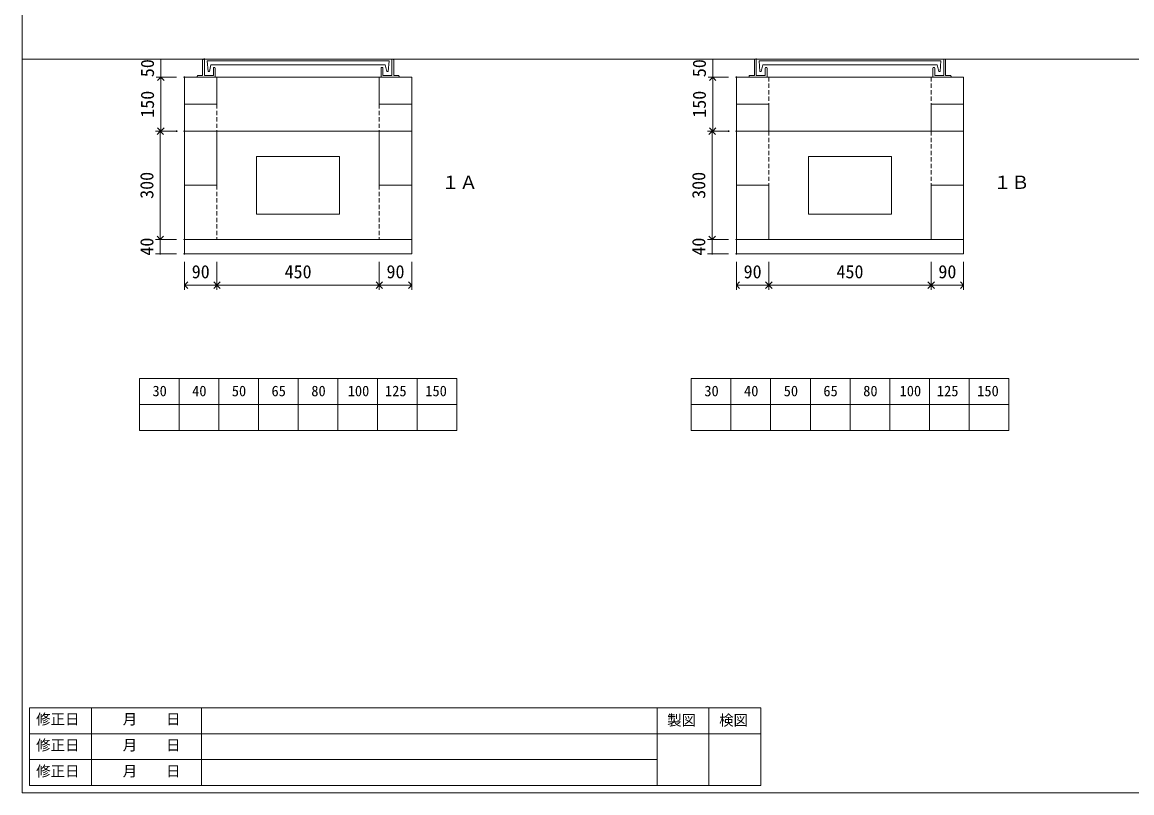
# Model space of a CAD drawing. Units: millimetres, scale not verified. Extents: x -4890 to 18490, y -2339 to 2339.
# Drawn here: x -1230 to 1846, y -1936 to 202 of the extents above; entities that cross this region are included whole.
import ezdxf
from ezdxf.enums import TextEntityAlignment as Align

# ---------------------------------------------------------------- set-up
doc = ezdxf.new("R2010")
doc.units = ezdxf.units.MM
doc.header["$LTSCALE"] = 10
doc.header["$PDMODE"] = 32
doc.header["$PDSIZE"] = 2
doc.linetypes.add('DASHED1', pattern=[1.8, 1.2, -0.6])
doc.linetypes.add('USER5', pattern=[3.185, 0.01, -3.175])
doc.layers.add('0-1_Defpoints', color=7, linetype='Continuous')
for name, color, linetype, lineweight in [('0-2_waku', 7, 'Continuous', 18), ('0-3_gaikei', 7, 'Continuous', 18), ('0-4_kakure', 7, 'USER5', 18), ('0-5_sunpou', 7, 'Continuous', 5), ('0-8_uchigawa', 6, 'Continuous', 18), ('0-A_futa', 3, 'Continuous', 18), ('0-B_GL', 4, 'Continuous', 18), ('0-D_文字１', 7, 'Continuous', 18)]:
    doc.layers.add(name, color=color, linetype=linetype, lineweight=lineweight)
doc.styles.add('ＭＳ ゴシック', font='')
doc.styles.get('ＭＳ ゴシック').set_extended_font_data('MS Gothic')

# ---------------------------------------------------------------- blocks, each defined once
blk = doc.blocks.new('_Open90')
at = {"layer": '0-5_sunpou'}
blk.add_line((0, 0), (-1, 0), dxfattribs=at)
blk.add_lwpolyline([(-0.5, 0.5), (0, 0), (-0.5, -0.5)], dxfattribs=at)
blk = doc.blocks.new('D44')
at = {"layer": '0-1_Defpoints'}
for p in [(667.32, 2064.36), (600.08, 1764.36), (667.32, 1764.36)]:
    blk.add_point(p, dxfattribs=at)
at = {"layer": '0-5_sunpou'}
for p, q in [((645.32, 2064.36), (587.08, 2064.36)), ((600.08, 2046.36), (600.08, 1782.36)), ((645.32, 1764.36), (587.08, 1764.36))]:
    blk.add_line(p, q, dxfattribs=at)
at = {"layer": '0-5_sunpou', "xscale": 18, "yscale": 18}
for p, rotation in [((600.08, 2064.36), 90), ((600.08, 1764.36), 270)]:
    blk.add_blockref('_Open90', p, dxfattribs=dict(at, rotation=rotation))
at = {"layer": '0-5_sunpou', "style": 'ＭＳ ゴシック'}
blk.add_text('300', height=36.66, rotation=90, dxfattribs=at).set_placement((592.08, 1876.86), align=Align.BOTTOM_LEFT)
blk = doc.blocks.new('D45')
at = {"layer": '0-1_Defpoints'}
for p in [(722.32, 2264.36), (601.72, 2214.36), (667.32, 2214.36)]:
    blk.add_point(p, dxfattribs=at)
at = {"layer": '0-5_sunpou'}
for p, q in [((700.32, 2264.36), (588.72, 2264.36)), ((601.72, 2264.36), (601.72, 2214.36)), ((645.32, 2214.36), (588.72, 2214.36))]:
    blk.add_line(p, q, dxfattribs=at)
at = {"layer": '0-5_sunpou', "style": 'ＭＳ ゴシック'}
blk.add_text('50', height=36.66, rotation=90, dxfattribs=at).set_placement((593.72, 2214.36), align=Align.BOTTOM_LEFT)
blk = doc.blocks.new('D46')
at = {"layer": '0-1_Defpoints'}
for p in [(667.32, 2214.36), (601.72, 2064.36), (645.32, 2064.36)]:
    blk.add_point(p, dxfattribs=at)
at = {"layer": '0-5_sunpou'}
for p, q in [((645.32, 2214.36), (588.72, 2214.36)), ((601.72, 2196.36), (601.72, 2082.36)), ((623.32, 2064.36), (588.72, 2064.36))]:
    blk.add_line(p, q, dxfattribs=at)
at = {"layer": '0-5_sunpou', "xscale": 18, "yscale": 18}
for p, rotation in [((601.72, 2214.36), 90), ((601.72, 2064.36), 270)]:
    blk.add_blockref('_Open90', p, dxfattribs=dict(at, rotation=rotation))
at = {"layer": '0-5_sunpou', "style": 'ＭＳ ゴシック'}
blk.add_text('150', height=36.66, rotation=90, dxfattribs=at).set_placement((593.72, 2101.86), align=Align.BOTTOM_LEFT)
blk = doc.blocks.new('D47')
at = {"layer": '0-1_Defpoints'}
for p in [(2197.32, 2064.36), (2130.08, 1764.36), (2197.32, 1764.36)]:
    blk.add_point(p, dxfattribs=at)
at = {"layer": '0-5_sunpou'}
for p, q in [((2175.32, 2064.36), (2117.08, 2064.36)), ((2130.08, 2046.36), (2130.08, 1782.36)), ((2175.32, 1764.36), (2117.08, 1764.36))]:
    blk.add_line(p, q, dxfattribs=at)
at = {"layer": '0-5_sunpou', "xscale": 18, "yscale": 18}
for p, rotation in [((2130.08, 2064.36), 90), ((2130.08, 1764.36), 270)]:
    blk.add_blockref('_Open90', p, dxfattribs=dict(at, rotation=rotation))
at = {"layer": '0-5_sunpou', "style": 'ＭＳ ゴシック'}
blk.add_text('300', height=36.66, rotation=90, dxfattribs=at).set_placement((2122.08, 1876.86), align=Align.BOTTOM_LEFT)
blk = doc.blocks.new('D48')
at = {"layer": '0-1_Defpoints'}
for p in [(2252.32, 2264.36), (2131.72, 2214.36), (2197.32, 2214.36)]:
    blk.add_point(p, dxfattribs=at)
at = {"layer": '0-5_sunpou'}
for p, q in [((2230.32, 2264.36), (2118.72, 2264.36)), ((2131.72, 2264.36), (2131.72, 2214.36)), ((2175.32, 2214.36), (2118.72, 2214.36))]:
    blk.add_line(p, q, dxfattribs=at)
at = {"layer": '0-5_sunpou', "style": 'ＭＳ ゴシック'}
blk.add_text('50', height=36.66, rotation=90, dxfattribs=at).set_placement((2123.72, 2214.36), align=Align.BOTTOM_LEFT)
blk = doc.blocks.new('D49')
at = {"layer": '0-1_Defpoints'}
for p in [(2197.32, 2214.36), (2131.72, 2064.36), (2175.32, 2064.36)]:
    blk.add_point(p, dxfattribs=at)
at = {"layer": '0-5_sunpou'}
for p, q in [((2175.32, 2214.36), (2118.72, 2214.36)), ((2131.72, 2196.36), (2131.72, 2082.36)), ((2153.32, 2064.36), (2118.72, 2064.36))]:
    blk.add_line(p, q, dxfattribs=at)
at = {"layer": '0-5_sunpou', "xscale": 18, "yscale": 18}
for p, rotation in [((2131.72, 2214.36), 90), ((2131.72, 2064.36), 270)]:
    blk.add_blockref('_Open90', p, dxfattribs=dict(at, rotation=rotation))
at = {"layer": '0-5_sunpou', "style": 'ＭＳ ゴシック'}
blk.add_text('150', height=36.66, rotation=90, dxfattribs=at).set_placement((2123.72, 2101.86), align=Align.BOTTOM_LEFT)
blk = doc.blocks.new('D56')
at = {"layer": '0-1_Defpoints'}
for p in [(667.32, 1764.36), (600.08, 1724.36), (667.32, 1724.36)]:
    blk.add_point(p, dxfattribs=at)
at = {"layer": '0-5_sunpou'}
for p, q in [((645.32, 1764.36), (587.08, 1764.36)), ((600.08, 1764.36), (600.08, 1724.36)), ((645.32, 1724.36), (587.08, 1724.36))]:
    blk.add_line(p, q, dxfattribs=at)
at = {"layer": '0-5_sunpou', "style": 'ＭＳ ゴシック'}
blk.add_text('40', height=36.66, rotation=90, dxfattribs=at).set_placement((592.08, 1719.36), align=Align.BOTTOM_LEFT)
blk = doc.blocks.new('D57')
at = {"layer": '0-1_Defpoints'}
for p in [(2197.32, 1764.36), (2130.08, 1724.36), (2197.32, 1724.36)]:
    blk.add_point(p, dxfattribs=at)
at = {"layer": '0-5_sunpou'}
for p, q in [((2175.32, 1764.36), (2117.08, 1764.36)), ((2130.08, 1764.36), (2130.08, 1724.36)), ((2175.32, 1724.36), (2117.08, 1724.36))]:
    blk.add_line(p, q, dxfattribs=at)
at = {"layer": '0-5_sunpou', "style": 'ＭＳ ゴシック'}
blk.add_text('40', height=36.66, rotation=90, dxfattribs=at).set_placement((2122.08, 1719.36), align=Align.BOTTOM_LEFT)

msp = doc.modelspace()

# ---------------------------------------------------------------- linework, layer by layer
at = {"layer": '0-2_waku'}
for p, q in [((-1230, 2339.23), (-1230, -1935.77)), ((-1230, 2339.23), (-1230, -1935.77)), ((-1230, 2339.23), (-1230, -1935.77)), ((-905, -786.77), (-905, -930.77)), ((-905, -786.77), (-905, -930.77)), ((-905, -786.77), (-905, -930.77)), ((-905, -786.77), (-905, -930.77)), ((-905, -786.77), (-25, -786.77)), ((-795, -786.77), (-795, -930.77)), ((-685, -786.77), (-685, -930.77)), ((-685, -786.77), (-685, -930.77)), ((-575, -786.77), (-575, -930.77)), ((-465, -786.77), (-465, -930.77)), ((-355, -786.77), (-355, -930.77)), ((-245, -786.77), (-245, -930.77)), ((-135, -786.77), (-135, -930.77)), ((-25, -786.77), (-25, -930.77)), ((625, -786.77), (625, -930.77)), ((625, -786.77), (625, -930.77)), ((625, -786.77), (625, -930.77)), ((625, -786.77), (625, -930.77)), ((625, -786.77), (1505, -786.77)), ((735, -786.77), (735, -930.77)), ((845, -786.77), (845, -930.77)), ((845, -786.77), (845, -930.77)), ((955, -786.77), (955, -930.77)), ((1065, -786.77), (1065, -930.77)), ((1175, -786.77), (1175, -930.77)), ((1285, -786.77), (1285, -930.77)), ((1395, -786.77), (1395, -930.77)), ((1505, -786.77), (1505, -930.77)), ((-905, -858.77), (-25, -858.77)), ((625, -858.77), (1505, -858.77)), ((-905, -930.77), (-25, -930.77)), ((625, -930.77), (1505, -930.77)), ((-1210, -1699.77), (-1210, -1915.77)), ((-1210, -1699.77), (-1210, -1915.77)), ((-1210, -1699.77), (818, -1699.77)), ((-1037.5, -1699.77), (-1037.5, -1915.77)), ((-732.5, -1699.77), (-732.5, -1915.77)), ((-732.5, -1699.77), (-732.5, -1915.77)), ((530, -1699.77), (530, -1915.77)), ((530, -1699.77), (530, -1915.77)), ((674, -1699.77), (674, -1915.77)), ((818, -1699.77), (818, -1915.77)), ((-1210, -1771.77), (818, -1771.77)), ((-1210, -1843.77), (530, -1843.77)), ((-1230, -1935.77), (4890, -1935.77)), ((-1230, -1935.77), (4890, -1935.77)), ((-1230, -1935.77), (4890, -1935.77)), ((-1210, -1915.77), (818, -1915.77))]:
    msp.add_line(p, q, dxfattribs=at)
at = {"layer": '0-3_gaikei'}
for p, q in [((-780, 49.23), (-150, 49.23)), ((-780, 49.23), (-150, 49.23)), ((-780, 49.23), (-690, 49.23)), ((-780, 49.23), (-150, 49.23)), ((-780, 49.23), (-690, 49.23)), ((-780, 49.23), (-150, 49.23)), ((-780, 49.23), (-150, 49.23)), ((-780, 49.23), (-150, 49.23)), ((-780, -440.77), (-780, 49.23)), ((-700, 49.23), (-230, 49.23)), ((-700, 49.23), (-230, 49.23)), ((-690, 49.23), (-240, 49.23)), ((-690, -25.77), (-690, 49.23)), ((-240, 49.23), (-150, 49.23)), ((-240, 49.23), (-150, 49.23)), ((-240, -25.77), (-240, 49.23)), ((-150, 49.23), (-150, -440.77)), ((750, 49.23), (1380, 49.23)), ((750, 49.23), (1380, 49.23)), ((750, 49.23), (840, 49.23)), ((750, 49.23), (1380, 49.23)), ((750, 49.23), (840, 49.23)), ((750, 49.23), (1380, 49.23)), ((750, 49.23), (1380, 49.23)), ((750, 49.23), (1380, 49.23)), ((750, -440.77), (750, 49.23)), ((830, 49.23), (1300, 49.23)), ((830, 49.23), (1300, 49.23)), ((840, 49.23), (1290, 49.23)), ((1290, 49.23), (1380, 49.23)), ((1290, 49.23), (1380, 49.23)), ((1380, 49.23), (1380, -440.77)), ((-780, -25.77), (-690, -25.77)), ((-240, -25.77), (-150, -25.77)), ((750, -25.77), (840, -25.77)), ((840, -100.77), (840, -25.77)), ((1290, -25.77), (1380, -25.77)), ((1290, -100.77), (1290, -25.77)), ((-780, -100.77), (-150, -100.77)), ((-780, -100.77), (-150, -100.77)), ((-780, -100.77), (-150, -100.77)), ((-700, -100.77), (-230, -100.77)), ((-700, -100.77), (-230, -100.77)), ((-690, -100.77), (-690, -250.77)), ((-240, -100.77), (-240, -250.77)), ((750, -100.77), (1380, -100.77)), ((750, -100.77), (1380, -100.77)), ((750, -100.77), (1380, -100.77)), ((830, -100.77), (1300, -100.77)), ((830, -100.77), (1300, -100.77)), ((-780, -250.77), (-690, -250.77)), ((-240, -250.77), (-150, -250.77)), ((750, -250.77), (840, -250.77)), ((840, -250.77), (840, -400.77)), ((1290, -250.77), (1380, -250.77)), ((1290, -250.77), (1290, -400.77)), ((-780, -400.77), (-150, -400.77)), ((-780, -400.77), (-150, -400.77)), ((750, -400.77), (1380, -400.77)), ((750, -400.77), (1380, -400.77)), ((-780, -440.77), (-150, -440.77)), ((-780, -440.77), (-150, -440.77)), ((-780, -440.77), (-150, -440.77)), ((-780, -440.77), (-150, -440.77)), ((750, -440.77), (1380, -440.77)), ((750, -440.77), (1380, -440.77)), ((750, -440.77), (1380, -440.77)), ((750, -440.77), (1380, -440.77))]:
    msp.add_line(p, q, dxfattribs=at)
at = {"layer": '0-4_kakure', "linetype": 'Continuous'}
for p, q in [((-690, -25.77), (-690, 49.23)), ((-240, -25.77), (-240, 49.23)), ((840, -100.77), (840, -25.77)), ((1290, -100.77), (1290, -25.77)), ((840, -250.77), (840, -400.77)), ((1290, -250.77), (1290, -400.77))]:
    msp.add_line(p, q, dxfattribs=at)
at = {"layer": '0-4_kakure', "linetype": 'DASHED1', "lineweight": 5}
for p, q in [((840, 49.23), (840, -25.77)), ((1290, 49.23), (1290, -25.77)), ((-690, -25.77), (-690, -100.77)), ((-240, -25.77), (-240, -100.77)), ((840, -100.77), (840, -250.77)), ((1290, -100.77), (1290, -250.77)), ((-690, -250.77), (-690, -400.77)), ((-240, -250.77), (-240, -400.77))]:
    msp.add_line(p, q, dxfattribs=at)
at = {"layer": '0-5_sunpou'}
for p, q in [((-780, -462.77), (-780, -540.7)), ((-690, -462.77), (-690, -540.7)), ((-690, -462.77), (-690, -540.7)), ((-240, -462.77), (-240, -540.7)), ((-240, -462.77), (-240, -540.7)), ((-150, -462.77), (-150, -540.7)), ((750, -462.77), (750, -540.7)), ((840, -462.77), (840, -540.7)), ((840, -462.77), (840, -540.7)), ((1290, -462.77), (1290, -540.7)), ((1290, -462.77), (1290, -540.7)), ((1380, -462.77), (1380, -540.7)), ((-762, -527.7), (-708, -527.7)), ((-672, -527.7), (-258, -527.7)), ((-222, -527.7), (-168, -527.7)), ((768, -527.7), (822, -527.7)), ((858, -527.7), (1272, -527.7)), ((1308, -527.7), (1362, -527.7))]:
    msp.add_line(p, q, dxfattribs=at)
at = {"layer": '0-8_uchigawa'}
for p, q in [((-580, -330.77), (-580, -170.77)), ((-580, -170.77), (-350, -170.77)), ((-350, -330.77), (-350, -170.77)), ((950, -330.77), (950, -170.77)), ((950, -170.77), (1180, -170.77)), ((1180, -330.77), (1180, -170.77)), ((-580, -330.77), (-350, -330.77)), ((950, -330.77), (1180, -330.77))]:
    msp.add_line(p, q, dxfattribs=at)
at = {"layer": '0-A_futa'}
for p, q in [((-730, 97.23), (-730, 54.23)), ((-728, 99.23), (-725, 99.23)), ((-725, 99.23), (-725, 54.23)), ((-717.19, 94.73), (-212.86, 94.73)), ((-717.19, 94.73), (-714.7, 64.73)), ((-212.86, 94.73), (-215.11, 64.73)), ((-205, 99.23), (-205, 54.23)), ((-205, 99.23), (-202, 99.23)), ((-200, 97.23), (-200, 54.23)), ((800, 97.23), (800, 54.23)), ((802, 99.23), (805, 99.23)), ((805, 99.23), (805, 54.23)), ((812.81, 94.73), (1317.14, 94.73)), ((812.81, 94.73), (815.3, 64.73)), ((1317.14, 94.73), (1314.89, 64.73)), ((1325, 99.23), (1325, 54.23)), ((1325, 99.23), (1328, 99.23)), ((1330, 97.23), (1330, 54.23)), ((-714.7, 64.73), (-710.99, 64.73)), ((-706.67, 83.73), (-710.99, 64.73)), ((-706.67, 83.73), (-223.33, 83.73)), ((-700, 74.23), (-700, 54.23)), ((-698, 76.23), (-697, 76.23)), ((-695, 74.23), (-695, 49.23)), ((-235, 74.23), (-235, 49.23)), ((-232, 76.23), (-233, 76.23)), ((-230, 74.23), (-230, 54.23)), ((-223.33, 83.73), (-219.01, 64.73)), ((-215.11, 64.73), (-219.01, 64.73)), ((815.3, 64.73), (819.01, 64.73)), ((823.33, 83.73), (819.01, 64.73)), ((823.33, 83.73), (1306.67, 83.73)), ((830, 74.23), (830, 54.23)), ((832, 76.23), (833, 76.23)), ((835, 74.23), (835, 49.23)), ((1295, 74.23), (1295, 49.23)), ((1298, 76.23), (1297, 76.23)), ((1300, 74.23), (1300, 54.23)), ((1306.67, 83.73), (1310.99, 64.73)), ((1314.89, 64.73), (1310.99, 64.73)), ((-745, 52.23), (-745, 51.23)), ((-743, 54.23), (-730, 54.23)), ((-695, 49.23), (-743, 49.23)), ((-725, 54.23), (-700, 54.23)), ((-235, 49.23), (-187, 49.23)), ((-205, 54.23), (-230, 54.23)), ((-187, 54.23), (-200, 54.23)), ((-185, 52.23), (-185, 51.23)), ((785, 52.23), (785, 51.23)), ((787, 54.23), (800, 54.23)), ((835, 49.23), (787, 49.23)), ((805, 54.23), (830, 54.23)), ((1295, 49.23), (1343, 49.23)), ((1325, 54.23), (1300, 54.23)), ((1343, 54.23), (1330, 54.23)), ((1345, 52.23), (1345, 51.23))]:
    msp.add_line(p, q, dxfattribs=at)
for centre, start, end in [((-728, 97.23), 90, 180), ((-202, 97.23), 0, 90), ((802, 97.23), 90, 180), ((1328, 97.23), 0, 90), ((-698, 74.23), 90, 180), ((-697, 74.23), 0, 90), ((-233, 74.23), 90, 180), ((-232, 74.23), 0, 90), ((832, 74.23), 90, 180), ((833, 74.23), 0, 90), ((1297, 74.23), 90, 180), ((1298, 74.23), 0, 90), ((-743, 52.23), 90, 180), ((-743, 51.23), 180, 270), ((-187, 52.23), 0, 90), ((-187, 51.23), 270, 0), ((787, 52.23), 90, 180), ((787, 51.23), 180, 270), ((1343, 52.23), 0, 90), ((1343, 51.23), 270, 0)]:
    msp.add_arc(centre, 2, start, end, dxfattribs=at)
at = {"layer": '0-B_GL'}
msp.add_line((-1230, 99.23), (4890, 99.23), dxfattribs=at)
msp.add_line((-1230, 99.23), (4890, 99.23), dxfattribs=at)

# ---------------------------------------------------------------- block references
at = {"layer": '0-5_sunpou'}
for name in ['D45', 'D48', 'D46', 'D49', 'D44', 'D47', 'D56', 'D57']:
    msp.add_blockref(name, (-1447.32, -2165.13), dxfattribs=at)
at = {"layer": '0-5_sunpou', "xscale": 18, "yscale": 18, "rotation": 180}
for p in [(-780, -527.7), (-690, -527.7), (-240, -527.7), (750, -527.7), (840, -527.7), (1290, -527.7)]:
    msp.add_blockref('_Open90', p, dxfattribs=at)
at = {"layer": '0-5_sunpou', "xscale": 18, "yscale": 18}
for p in [(-690, -527.7), (-240, -527.7), (-150, -527.7), (840, -527.7), (1290, -527.7), (1380, -527.7)]:
    msp.add_blockref('_Open90', p, dxfattribs=at)

# ---------------------------------------------------------------- texts
at = {"layer": '0-5_sunpou', "style": 'ＭＳ ゴシック'}
for s, p in [('90', (-760, -519.7)), ('450', (-502.5, -519.7)), ('90', (-220, -519.7)), ('90', (770, -519.7)), ('450', (1027.5, -519.7)), ('90', (1310, -519.7))]:
    msp.add_text(s, height=36.66, dxfattribs=at).set_placement(p, align=Align.BOTTOM_LEFT)
at = {"layer": '0-D_文字１', "style": 'ＭＳ ゴシック'}
for s, height, p in [('１Ａ', 36.66, (-67.49, -271.72)), ('１Ｂ', 36.66, (1462.51, -271.72)), ('30', 29.33, (-868.89, -844.59)), ('40', 29.33, (-758.89, -844.59)), ('50', 29.33, (-648.89, -844.59)), ('65', 29.33, (-538.89, -844.59)), ('80', 29.33, (-428.48, -844.59)), ('100', 29.33, (-327.61, -844.59)), ('125', 29.33, (-224.22, -844.59)), ('150', 29.33, (-112.46, -844.59)), ('30', 29.33, (661.11, -844.59)), ('40', 29.33, (771.11, -844.59)), ('50', 29.33, (881.11, -844.59)), ('65', 29.33, (991.11, -844.59)), ('80', 29.33, (1101.52, -844.59)), ('100', 29.33, (1202.39, -844.59)), ('125', 29.33, (1305.78, -844.59)), ('150', 29.33, (1417.54, -844.59)), ('修正日', 29.33, (-1191.35, -1755.06)), ('\u3000\u3000月\u3000\u3000日', 29.33, (-1031.2, -1755.06)), ('製図', 29.33, (558.06, -1758.02)), ('検図', 29.33, (702.06, -1758.02)), ('修正日', 29.33, (-1191.35, -1827.06)), ('\u3000\u3000月\u3000\u3000日', 29.33, (-1031.2, -1827.06)), ('修正日', 29.33, (-1191.35, -1899.06)), ('\u3000\u3000月\u3000\u3000日', 29.33, (-1031.2, -1899.06))]:
    msp.add_text(s, height=height, dxfattribs=at).set_placement(p, align=Align.BOTTOM_LEFT)

doc.saveas('drawing.dxf')
